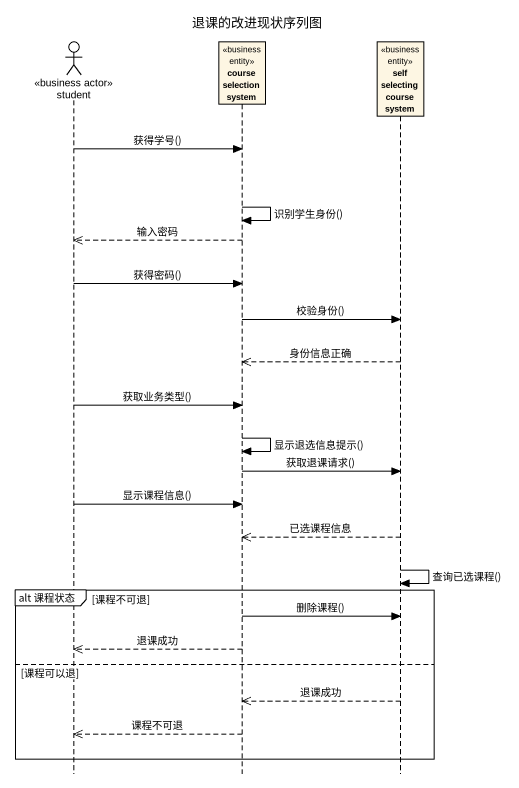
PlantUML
@startuml
title 退课的改进现状序列图
hide footbox
actor student <<business actor>>
participant "course selection system" as course_selection_system <<business entity>>
participant "self selecting course system" as self_selecting_course_system <<business entity>>

student -> course_selection_system : 获得学号()
course_selection_system -> course_selection_system : 识别学生身份()
course_selection_system -->> student : 输入密码
student -> course_selection_system : 获得密码()
course_selection_system -> self_selecting_course_system : 校验身份()
self_selecting_course_system -->> course_selection_system : 身份信息正确
student -> course_selection_system : 获取业务类型()
course_selection_system -> course_selection_system : 显示退选信息提示()
course_selection_system -> self_selecting_course_system : 获取退课请求()
student -> course_selection_system : 显示课程信息()
self_selecting_course_system -->> course_selection_system : 已选课程信息
self_selecting_course_system -> self_selecting_course_system : 查询已选课程()
group alt 课程状态 [课程不可退]
  course_selection_system -> self_selecting_course_system : 删除课程()
  course_selection_system -->> student : 退课成功
else 课程可以退
  self_selecting_course_system -->> course_selection_system : 退课成功
  course_selection_system -->> student : 课程不可退
end
@enduml
